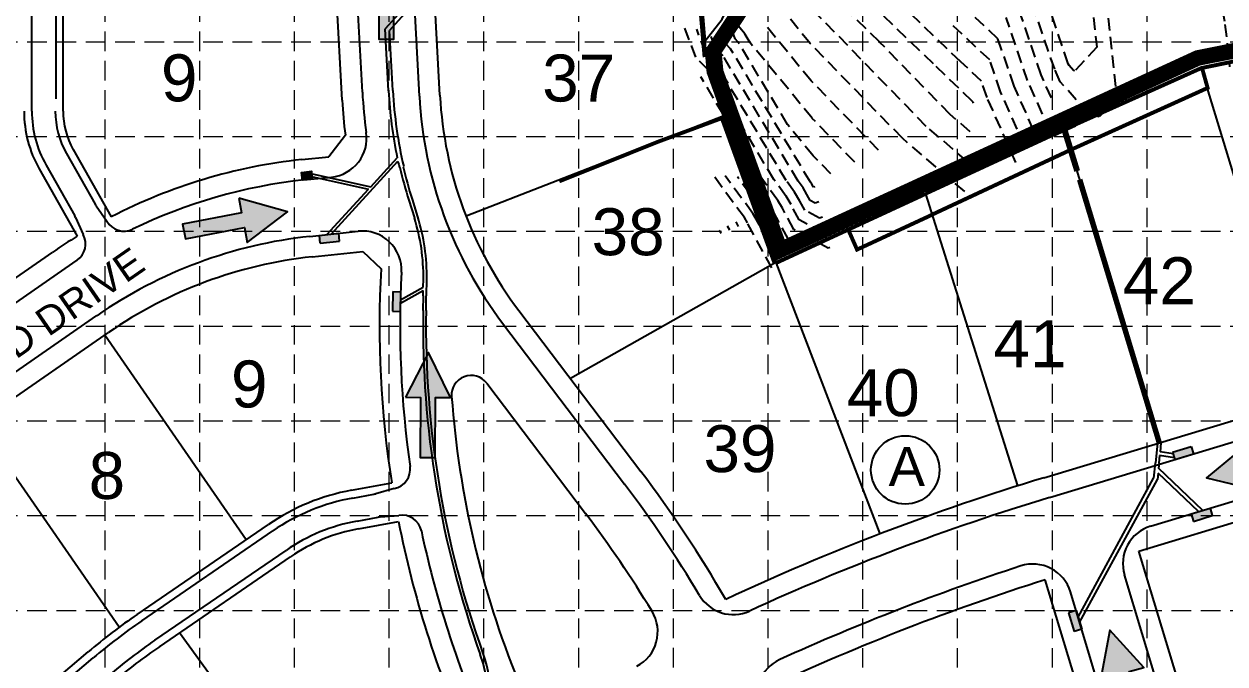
# Model space of a CAD drawing. Header units: feet. Extents: x 4586 to 6528, y 2127 to 5231.
# Drawn here: x 5370 to 5984, y 3603 to 3930 of the extents above; entities that cross this region are included whole.
import ezdxf
from ezdxf.enums import TextEntityAlignment as Align

# ---------------------------------------------------------------- set-up
doc = ezdxf.new("R2010")
doc.units = ezdxf.units.FT
doc.header["$LTSCALE"] = 80
doc.header["$MEASUREMENT"] = 0
for name, pattern in [('HIDDEN', [0.375, 0.25, -0.125]), ('PHANTOM2', [1.25, 0.625, -0.125, 0.125, -0.125, 0.125, -0.125]), ('TIGHT', [0.12, 0.08, -0.04])]:
    doc.linetypes.add(name, pattern=pattern)
doc.layers.get('0').update_dxf_attribs({"linetype": 'CONTINUOUS'})
for name, color, linetype in [('BLOCK', 8, 'CONTINUOUS'), ('CONT-MJR', 9, 'TIGHT'), ('CONT-MNR', 8, 'TIGHT'), ('FLOW ARROWS', 250, 'CONTINUOUS'), ('GRID', 254, 'HIDDEN'), ('LIMITS OF DISTURBANCE', 1, 'HIDDEN'), ('LOTNUMS', 8, 'CONTINUOUS'), ('LOTS', 8, 'CONTINUOUS'), ('P-PAV', 8, 'CONTINUOUS'), ('P-RW', 161, 'TIGHT'), ('PROPERTY', 7, 'PHANTOM2'), ('ROW', 60, 'CONTINUOUS'), ('STORM', 5, 'CONTINUOUS'), ('STREETS', 9, 'CONTINUOUS')]:
    doc.layers.add(name, color=color, linetype=linetype)
doc.layers.get('0').freeze()
doc.styles.get("Standard").update_dxf_attribs({"font": 'ARIAL.TTF', "height": 6.4})

# ---------------------------------------------------------------- blocks, each defined once
blk = doc.blocks.new('arrow')
blk.add_lwpolyline([(-67.01, -25.36), (-59.33, -25.42), (-59.57, -56.14), (-51.89, -56.2), (-51.65, -25.48), (-43.97, -25.54), (-55.3, -2.41), (-67.01, -25.36)], close=True)
at = {"color": 254}
for points in [[(-43.97, -25.54), (-67.01, -25.36), (-55.3, -2.41), (-67.01, -25.36)], [(-59.57, -56.14), (-51.89, -56.2), (-59.33, -25.42), (-51.65, -25.48)]]:
    blk.add_solid(points, dxfattribs=at)

msp = doc.modelspace()

# ---------------------------------------------------------------- hatches: boundary and pattern name
at = {"layer": 'STORM'}
for points in [[(5516.79, 3855.2), (5511.82, 3854.63), (5512.27, 3850.66), (5517.24, 3851.22)], [(5530.81, 3823.51), (5520.87, 3822.44), (5521.29, 3818.47), (5531.24, 3819.53)], [(5562.41, 3793.62), (5558.42, 3793.71), (5558.21, 3783.71), (5562.2, 3783.63)], [(5966.61, 3714.65), (5957.04, 3711.76), (5958.2, 3707.93), (5967.77, 3710.83)], [(5976.18, 3683.07), (5966.6, 3680.17), (5967.76, 3676.34), (5977.33, 3679.24)], [(5907.67, 3630.73), (5903.84, 3629.57), (5906.74, 3620), (5910.57, 3621.16)]]:
    msp.add_hatch(color=256, dxfattribs=at).paths.add_polyline_path(points)

# ---------------------------------------------------------------- linework, layer by layer
at = {"layer": 'BLOCK', "color": 7}
msp.add_circle((5820.36, 3702.61), 17.5, dxfattribs=at)
at = {"layer": 'CONT-MJR', "color": 35, "extrusion": (0.763978, 0.645242, 0), "elevation": 6916.89}
msp.add_lwpolyline([(-703.63, 495), (-650.23, 495)], dxfattribs=at)
at = {"layer": 'CONT-MJR', "color": 35, "extrusion": (0.692097, 0.721804, 0), "elevation": 6860.52}
msp.add_lwpolyline([(-1505.42, 490), (-1437.01, 490)], dxfattribs=at)
at = {"layer": 'CONT-MJR', "color": 35}
for points, elevation in [([(5889.85, 3904.46), (5876.2, 3944.58)], 485), ([(5738.49, 3925.19), (5738.37, 3925.51)], 495), ([(5738.63, 3925.05), (5738.49, 3925.19)], 495), ([(5772.81, 3882.28), (5741.14, 3920.86)], 495), ([(5753.21, 3851.04), (5719.69, 3907)], 500), ([(5895.06, 3892.73), (5889.85, 3904.46)], 485), ([(5855.13, 3890.51), (5854.63, 3890.98)], 490), ([(5779.99, 3824.02), (5778.7, 3823.59)], 500)]:
    msp.add_lwpolyline(points, dxfattribs=dict(at, elevation=elevation))
at = {"layer": 'CONT-MJR', "color": 35, "extrusion": (0.93469, 0.355464, 0), "elevation": 6731.27}
msp.add_lwpolyline([(1627.02, 500), (1642.9, 500)], dxfattribs=at)
at = {"layer": 'CONT-MJR', "color": 35, "extrusion": (0.857876, 0.513856, 0), "elevation": 6939.94}
msp.add_lwpolyline([(413.5, 495), (418.38, 495)], dxfattribs=at)
at = {"layer": 'CONT-MJR', "color": 35, "extrusion": (0.712105, 0.702073, 0), "elevation": 6816.02}
msp.add_lwpolyline([(-1233.45, 500), (-1224.35, 500)], dxfattribs=at)
at = {"layer": 'CONT-MJR', "color": 35, "extrusion": (-0.69265, -0.721274, 0), "elevation": -6861.67}
msp.add_lwpolyline([(1527.7, 490), (1500.16, 490)], dxfattribs=at)
at = {"layer": 'CONT-MJR', "color": 35, "extrusion": (0.946702, 0.322112, 0), "elevation": 6796.24}
msp.add_lwpolyline([(1796.72, 490), (1797.14, 490)], dxfattribs=at)
at = {"layer": 'CONT-MJR', "color": 35, "extrusion": (0.716931, 0.697144, 0), "elevation": 6845.21}
msp.add_lwpolyline([(-1272.31, 495), (-1241.16, 495)], dxfattribs=at)
at = {"layer": 'CONT-MJR', "color": 35, "extrusion": (0.804933, 0.593366, 0)}
for points, elevation in [([(-320.7, 505), (-293.69, 505)], 6892.32), ([(-324.65, 500), (-313.93, 500)], 6916.02)]:
    msp.add_lwpolyline(points, dxfattribs=dict(at, elevation=elevation))
at = {"layer": 'CONT-MJR', "color": 35, "extrusion": (0.865005, 0.501763, 0)}
for points, elevation in [([(428.85, 500), (433.77, 500)], 6910.04), ([(432.06, 505), (435.1, 505)], 6886.05)]:
    msp.add_lwpolyline(points, dxfattribs=dict(at, elevation=elevation))
at = {"layer": 'CONT-MJR', "color": 35, "extrusion": (0.879686, 0.475555, 0)}
for points, elevation in [([(627.47, 500), (636.21, 500)], 6894.04), ([(612.48, 505), (638.69, 505)], 6869.96)]:
    msp.add_lwpolyline(points, dxfattribs=dict(at, elevation=elevation))
at = {"layer": 'CONT-MJR', "color": 35, "extrusion": (-0.481783, -0.876291, 0), "elevation": -6134.66}
msp.add_lwpolyline([(3221.68, 500), (3207.4, 500)], dxfattribs=at)
at = {"layer": 'CONT-MNR', "color": 35}
for points, elevation in [([(5903.68, 3910.19), (5884.63, 3966.2)], 483), ([(5896.77, 3907.32), (5880.41, 3955.39)], 484), ([(5771.81, 3920.53), (5758.2, 3937.11)], 493), ([(5863.56, 3912.14), (5842.81, 3931.39)], 488), ([(5882.93, 3901.59), (5871.99, 3933.76)], 486), ([(5983.82, 3930.26), (5986.21, 3908.53)], 492), ([(5728.41, 3920.5), (5726.08, 3926.63)], 497), ([(5733.45, 3922.85), (5732.22, 3926.07)], 496), ([(5731.05, 3917.83), (5728.41, 3920.5)], 497), ([(5771.86, 3849.7), (5731.05, 3917.83)], 497), ([(5760.16, 3879.17), (5734.84, 3921.44)], 496), ([(5818.93, 3872.08), (5771.81, 3920.53)], 493), ([(5859.35, 3901.32), (5848.72, 3911.19)], 489), ([(5869.1, 3895.85), (5863.56, 3912.14)], 488), ([(5759.43, 3850.59), (5723.47, 3910.61)], 499), ([(5904.11, 3909.23), (5903.68, 3910.19)], 483), ([(5907.14, 3906.48), (5906.34, 3906.7)], 483), ([(5806.73, 3866.01), (5772.31, 3901.4)], 494), ([(5862.18, 3892.98), (5859.35, 3901.32)], 489), ([(5876.96, 3859.73), (5862.18, 3892.98)], 489), ([(5919.45, 3882.98), (5914.16, 3884.44)], 484), ([(5852.19, 3860.17), (5831.13, 3878.14)], 492), ([(5782.33, 3853.88), (5773.31, 3863.15)], 496), ([(5751, 3838.06), (5740.77, 3851.93)], 502), ([(5763.85, 3844.59), (5759.43, 3850.59)], 499), ([(5766.51, 3840.01), (5763.85, 3844.59)], 499), ([(5773.5, 3847.08), (5772.42, 3848.94)], 497), ([(5769, 3835.4), (5766.51, 3840.01)], 499), ([(5774.31, 3838.95), (5771.81, 3840.33)], 498), ([(5776.14, 3839.55), (5774.31, 3838.95)], 498), ([(5748.62, 3832.6), (5746.72, 3835.88)], 503), ([(5763.38, 3825.55), (5757.56, 3836.31)], 501), ([(5776.51, 3831.27), (5769, 3835.4)], 499), ([(5778.07, 3831.78), (5776.51, 3831.27)], 499), ([(5726.26, 3823.34), (5725.3, 3825)], 508), ([(5754.95, 3810.76), (5744.15, 3830.75)], 504)]:
    msp.add_lwpolyline(points, dxfattribs=dict(at, elevation=elevation))
at = {"layer": 'CONT-MNR', "color": 35, "extrusion": (-0.69265, -0.721274, 0), "elevation": -6872.15}
msp.add_lwpolyline([(1509.44, 489), (1441.08, 489)], dxfattribs=at)
at = {"layer": 'CONT-MNR', "color": 35, "extrusion": (-0.692097, -0.721804, 0), "elevation": -6849.6}
msp.add_lwpolyline([(1477.81, 491), (1436.03, 491)], dxfattribs=at)
at = {"layer": 'CONT-MNR', "color": 35, "extrusion": (-0.680252, -0.732978, 0), "elevation": -6867}
msp.add_lwpolyline([(1632.36, 487), (1590.24, 487)], dxfattribs=at)
at = {"layer": 'CONT-MNR', "color": 35, "extrusion": (0.716931, 0.697144, 0)}
for points, elevation in [([(-1284.78, 492), (-1198.98, 492)], 6884.14), ([(-1288.94, 491), (-1237.23, 491)], 6897.12)]:
    msp.add_lwpolyline(points, dxfattribs=dict(at, elevation=elevation))
at = {"layer": 'CONT-MNR', "color": 35, "extrusion": (0.986025, 0.166596, 0), "elevation": 6554.97}
msp.add_lwpolyline([(2886.62, 492), (2878.46, 492)], dxfattribs=at)
at = {"layer": 'CONT-MNR', "color": 35, "extrusion": (0.772912, 0.634513, 0)}
for points, elevation in [([(-647.17, 494), (-608.95, 494)], 6936.98), ([(-677.37, 496), (-656.64, 496)], 6913.48)]:
    msp.add_lwpolyline(points, dxfattribs=dict(at, elevation=elevation))
at = {"layer": 'CONT-MNR', "color": 35, "extrusion": (0.994044, 0.108983, 0)}
for points, elevation in [([(3265.63, 483), (3250.32, 483)], 6310.09), ([(3264.41, 484), (3223.61, 484)], 6317.47)]:
    msp.add_lwpolyline(points, dxfattribs=dict(at, elevation=elevation))
at = {"layer": 'CONT-MNR', "color": 35, "extrusion": (0.93469, 0.355464, 0)}
for points, elevation in [([(1627.42, 499), (1640.19, 499)], 6736.81), ([(1627.81, 498), (1637.48, 498)], 6742.35)]:
    msp.add_lwpolyline(points, dxfattribs=dict(at, elevation=elevation))
at = {"layer": 'CONT-MNR', "color": 35, "extrusion": (0.712105, 0.702073, 0)}
for points, elevation in [([(-1233.62, 498), (-1228.09, 498)], 6826.48), ([(-1233.8, 496), (-1231.83, 496)], 6836.94), ([(-1233.53, 499), (-1226.22, 499)], 6821.25)]:
    msp.add_lwpolyline(points, dxfattribs=dict(at, elevation=elevation))
at = {"layer": 'CONT-MNR', "color": 35, "extrusion": (0.946702, 0.322112, 0), "elevation": 6818.66}
msp.add_lwpolyline([(1798.19, 487), (1823.78, 487)], dxfattribs=at)
at = {"layer": 'CONT-MNR', "color": 35, "extrusion": (0.738192, -0.67459, 0)}
for points, elevation in [([(6885.13, 483), (6868.64, 483)], 1725.33), ([(6873.04, 484), (6859.59, 484)], 1750.27)]:
    msp.add_lwpolyline(points, dxfattribs=dict(at, elevation=elevation))
at = {"layer": 'CONT-MNR', "color": 35, "extrusion": (0.857876, 0.513856, 0)}
for points, elevation in [([(340.24, 498), (414.93, 498)], 6924.63), ([(350.97, 501), (411.48, 501)], 6909.32)]:
    msp.add_lwpolyline(points, dxfattribs=dict(at, elevation=elevation))
at = {"layer": 'CONT-MNR', "color": 35, "extrusion": (0.913827, 0.406103, 0)}
for points, elevation in [([(1168.98, 484), (1175.93, 484)], 6975.4), ([(1151.88, 487), (1176.49, 487)], 6952.95), ([(1157.58, 486), (1176.3, 486)], 6960.43), ([(1146.18, 488), (1176.68, 488)], 6945.46)]:
    msp.add_lwpolyline(points, dxfattribs=dict(at, elevation=elevation))
at = {"layer": 'CONT-MNR', "color": 35, "extrusion": (0.750206, 0.661204, 0)}
for points, elevation in [([(-974.46, 483), (-971.1, 483)], 7014.1), ([(-996.33, 484), (-974.29, 484)], 7005.25)]:
    msp.add_lwpolyline(points, dxfattribs=dict(at, elevation=elevation))
at = {"layer": 'CONT-MNR', "color": 35, "extrusion": (-0.649129, -0.760678, 0)}
for points, elevation in [([(1937.03, 491), (1923.54, 491)], -6747.71), ([(1954.75, 493), (1912.86, 493)], -6722.64)]:
    msp.add_lwpolyline(points, dxfattribs=dict(at, elevation=elevation))
at = {"layer": 'CONT-MNR', "color": 35, "extrusion": (0.804933, 0.593366, 0)}
for points, elevation in [([(-321.49, 504), (-297.74, 504)], 6897.06), ([(-322.28, 503), (-301.79, 503)], 6901.8), ([(-323.86, 501), (-309.88, 501)], 6911.28), ([(-326.23, 498), (-322.03, 498)], 6925.5), ([(-327.02, 497), (-326.08, 497)], 6930.24)]:
    msp.add_lwpolyline(points, dxfattribs=dict(at, elevation=elevation))
at = {"layer": 'CONT-MNR', "color": 35, "extrusion": (0.865005, 0.501763, 0)}
for points, elevation in [([(427.57, 498), (433.23, 498)], 6919.63), ([(430.13, 502), (434.3, 502)], 6900.44), ([(429.49, 501), (434.03, 501)], 6905.24), ([(431.41, 504), (434.83, 504)], 6890.85), ([(433.34, 507), (435.63, 507)], 6876.45), ([(432.7, 506), (435.37, 506)], 6881.25)]:
    msp.add_lwpolyline(points, dxfattribs=dict(at, elevation=elevation))
at = {"layer": 'CONT-MNR', "color": 35, "extrusion": (0.311525, -0.950238, 0)}
for points, elevation in [([(6685.42, 497), (6684.66, 497)], -1857.06), ([(6683.05, 501), (6681.98, 501)], -1825.14)]:
    msp.add_lwpolyline(points, dxfattribs=dict(at, elevation=elevation))
at = {"layer": 'CONT-MNR', "color": 35, "extrusion": (0.879686, 0.475555, 0)}
for points, elevation in [([(633.47, 498), (635.22, 498)], 6903.67), ([(618.48, 503), (637.7, 503)], 6879.59), ([(621.48, 502), (637.2, 502)], 6884.41)]:
    msp.add_lwpolyline(points, dxfattribs=dict(at, elevation=elevation))
at = {"layer": 'CONT-MNR', "color": 35, "extrusion": (-0.481783, -0.876291, 0), "elevation": -6128.99}
msp.add_lwpolyline([(3227.3, 501), (3207.31, 501)], dxfattribs=at)
at = {"layer": 'GRID', "color": 252, "linetype": 'HIDDEN', "lineweight": 0, "ltscale": 0.5}
for p, q in [((5411.32, 2371.67), (5411.32, 5180.48)), ((5459.75, 2371.67), (5459.75, 5180.48)), ((5508.17, 2371.66), (5508.17, 5180.48)), ((5556.6, 2371.65), (5556.6, 5180.48)), ((5605.02, 2371.64), (5605.02, 5180.48)), ((5653.45, 2371.64), (5653.45, 5180.48)), ((5701.87, 2371.63), (5701.87, 5180.48)), ((5750.3, 2371.62), (5750.3, 5180.48)), ((5798.73, 2371.61), (5798.73, 5180.48)), ((5847.15, 2371.61), (5847.15, 5180.48)), ((5895.58, 2371.6), (5895.58, 5180.48)), ((5944, 2371.59), (5944, 5180.48)), ((4636.51, 3921.41), (6476.69, 3921.41)), ((4636.51, 3872.98), (6476.69, 3872.98)), ((4636.51, 3824.56), (6476.69, 3824.56)), ((4636.51, 3776.13), (6476.69, 3776.13)), ((4636.51, 3727.71), (6476.69, 3727.71)), ((4636.51, 3679.28), (6476.69, 3679.28)), ((4636.51, 3630.86), (6476.69, 3630.86))]:
    msp.add_line(p, q, dxfattribs=at)
at = {"layer": 'LIMITS OF DISTURBANCE', "ltscale": 2, "const_width": 8}
msp.add_lwpolyline([(5668.65, 4679.17), (5719.43, 3964.41), (5736.2, 3964.99), (5746.31, 3952.79), (5722.48, 3916.77), (5723.43, 3906.1), (5756.47, 3814.97), (5969.96, 3913.13), (6049.22, 3928.83), (6125.11, 3943.52), (6213.57, 3855.12), (6249.44, 3789.1), (6322.34, 3585.42), (6301.85, 3561.85, -0.173728), (5389.73, 3050.28)], format="xyb", dxfattribs=at)
at = {"layer": 'LOTS', "color": 7}
for p, q in [((5971.55, 3908.14), (6022.92, 3738.49)), ((5727.23, 3883.46), (5595.84, 3832.27)), ((5901.79, 3876.28), (5950.18, 3716.47)), ((5830.67, 3843.72), (5877.74, 3694.45)), ((5754.18, 3808.69), (5649.2, 3749.27)), ((5754.18, 3808.69), (5807.42, 3669.9)), ((5483.48, 3666.95), (5411.17, 3771.49)), ((5418.57, 3622.2), (5346.33, 3726.63)), ((5524.64, 3516.14), (5449.42, 3619.35))]:
    msp.add_line(p, q, dxfattribs=at)
at = {"layer": 'P-PAV', "color": 7}
for p, q in [((5572, 3893.61), (5537.76, 4532.61)), ((5386.31, 3892.27), (5385.96, 4226.79)), ((5373.9, 3885.9), (5373.55, 4220.41)), ((5542.85, 3895.62), (5525.36, 4222.12)), ((5391.6, 3864.3), (5406.25, 3838.39)), ((5381.15, 3858.39), (5395.8, 3832.49)), ((5512.97, 3850.77), (5527.18, 3852.28)), ((5406.78, 3837.56), (5412.31, 3829.69)), ((5396.25, 3831.6), (5400.07, 3822.9)), ((5516.05, 3821.93), (5540.75, 3824.57)), ((5306.96, 3747.43), (5397.06, 3809.75)), ((5239.78, 3665.69), (5407.1, 3781.44)), ((5614.48, 3777.67), (5676.88, 3695.4)), ((5894.2, 3688.55), (6152.63, 3766.8)), ((5606.42, 3746.93), (5656.96, 3680.29)), ((5945.8, 3673.87), (6113.05, 3724.51)), ((5537.96, 3688.26), (5548.79, 3690.23)), ((5559.13, 3693.14), (5549.74, 3690.46)), ((5540.12, 3676.45), (5550.94, 3678.43)), ((5551.92, 3678.56), (5561.44, 3679.33)), ((5430.05, 3625.47), (5497.06, 3671.41)), ((5436.84, 3615.58), (5503.85, 3661.51)), ((5954.94, 3574.69), (5932.46, 3648.94)), ((5927.18, 3566.28), (5904.77, 3640.3)), ((5310.97, 3526.69), (5405.29, 3606.58))]:
    msp.add_line(p, q, dxfattribs=at)
for centre, radius, start, end in [((5782.01, 3908.43), 239.5, 183.06704, 188.03273), ((5782.2, 3904.87), 210.5, 183.06704, 217.17795), ((5429.9, 3885.95), 56, 180.06036, 209.48691), ((5429.9, 3885.95), 44, 180.06036, 209.48691), ((5525.06, 3872.17), 20, 276.09983, 8.03273), ((5541.08, 3587.76), 264.5, 96.09983, 115.93627), ((5414.95, 3843.31), 10, 209.48691, 215.16242), ((5387.09, 3827.57), 10, 23.74774, 29.48691), ((5421.02, 3834.62), 10, 209.48691, 295.93627), ((5391.37, 3817.98), 10, 304.67364, 29.48691), ((5541.08, 3587.76), 235.5, 96.09983, 124.67364), ((5542.88, 3804.68), 20, 356.93656, 96.09983), ((6071.62, 3776.39), 509.5, 176.93656, 188.12373), ((5598.45, 3740.88), 10, 37.17795, 184.29081), ((6071.62, 3776.39), 484.5, 184.29081, 202.02654), ((5557.34, 3702.97), 10, 280.3452, 8.12373), ((5547, 3700.07), 10, 280.3452, 285.94158), ((5187.27, 3324.06), 614.5, 30.77328, 37.17795), ((5557, 3583.98), 106, 100.3452, 124.43049), ((6246.15, 2526.16), 1214.5, 106.84565, 114.59094), ((5552.73, 3668.59), 10, 94.63461, 100.3452), ((5563.24, 3669.49), 10, 11.87434, 100.3452), ((5187.27, 3324.06), 589.5, 31.30748, 37.17795), ((5557, 3583.98), 94, 100.3452, 124.43049), ((6071.62, 3776.39), 509.5, 191.87434, 203.12014), ((5951.6, 3654.73), 20, 106.84565, 196.84565), ((6246.15, 2526.16), 1185.5, 108.01879, 114.40955), ((5885.63, 3634.5), 20, 16.84565, 108.01879), ((5732.43, 3648.7), 20, 210.77328, 294.59094), ((5673.84, 3619.99), 20, 297.61927, 31.30748), ((5603.07, 3373.08), 306, 124.43049, 130.26468), ((5603.07, 3373.08), 294, 124.43049, 130.26468), ((5764.5, 3587.49), 20, 114.40955, 204.53002)]:
    msp.add_arc(centre, radius, start, end, dxfattribs=at)
at = {"layer": 'P-RW', "color": 41, "const_width": 2}
for points in [[(5717.81, 3913.56), (5714.96, 3946.17), (5621.58, 3941.01)], [(6046.07, 3923.19), (5971.68, 3907.94), (5901.37, 3876.41), (5830.86, 3843.82)], [(5972.31, 3907.23), (5974.95, 3897.81), (5904.52, 3865.97), (5834.11, 3833.07)], [(5753.67, 3807.95), (5726.63, 3882.37), (5694.28, 3870.41), (5643.52, 3850.09)], [(5830.69, 3843.65), (5754.46, 3808.42)], [(5791.37, 3825.13), (5795.74, 3815.2), (5834.01, 3832.96)]]:
    msp.add_lwpolyline(points, dxfattribs=at)
at = {"layer": 'PROPERTY', "linetype": 'Continuous'}
for p, q in [((5719.42, 3905.14), (5698.37, 4171.98)), ((6122.94, 3938.69), (5971.21, 3908.07)), ((5719.42, 3905.14), (5754.18, 3808.69)), ((5971.21, 3908.07), (5754.18, 3808.69))]:
    msp.add_line(p, q, dxfattribs=at)
at = {"layer": 'ROW', "color": 7}
for p, q in [((5582.49, 3894.17), (5548.25, 4533.17)), ((5389.9, 3885.91), (5389.54, 4230.43)), ((5532.56, 3891.5), (5514.93, 4220.57)), ((5534.16, 3873.64), (5525.66, 3862.68)), ((5395.08, 3866.27), (5414.51, 3831.91)), ((5511.86, 3861.21), (5525.66, 3862.68)), ((5377.67, 3856.42), (5397.1, 3822.06)), ((5301.28, 3756.27), (5384.63, 3813.93)), ((5517.17, 3811.49), (5543.14, 3814.27)), ((5543.14, 3814.27), (5552.43, 3805.35)), ((5622.85, 3784.01), (5685.25, 3701.74)), ((5891.15, 3698.6), (6184.44, 3787.4)), ((5245.75, 3657.06), (5413.07, 3772.8)), ((5939.75, 3661.07), (6123.65, 3716.75)), ((5537.24, 3692.19), (5557.88, 3695.96)), ((5427.79, 3628.77), (5494.8, 3674.71)), ((5540.83, 3672.52), (5561.35, 3676.26)), ((5964.99, 3577.73), (5939.75, 3661.07)), ((5439.1, 3612.28), (5506.11, 3658.21)), ((5917.13, 3563.24), (5891.92, 3646.5)), ((5308.39, 3529.74), (5402.71, 3609.63))]:
    msp.add_line(p, q, dxfattribs=at)
for centre, radius, start, end in [((5782.2, 3904.87), 200, 183.06704, 217.17795), ((5782.2, 3904.87), 250, 183.06704, 187.17679), ((5429.9, 3885.95), 60, 180.06036, 209.48691), ((5429.9, 3885.95), 40, 180.06036, 209.48691), ((5541.08, 3587.76), 275, 96.09983, 117.40297), ((5541.08, 3587.76), 275, 121.57086, 124.67364), ((5541.08, 3587.76), 225, 96.09983, 124.67364), ((6071.62, 3776.39), 520, 176.80706, 188.89756), ((5187.27, 3324.06), 625, 29.98941, 37.17795), ((6246.15, 2526.16), 1225, 106.84565, 114.99234), ((5557, 3583.98), 110, 100.3452, 124.43049), ((5557, 3583.98), 90, 100.3452, 124.43049), ((6071.62, 3776.39), 520, 191.10142, 204.01163), ((6246.15, 2526.16), 1175, 107.546, 114.87727), ((5603.07, 3373.08), 310, 124.43049, 130.26468), ((5603.07, 3373.08), 290, 124.43049, 130.26468)]:
    msp.add_arc(centre, radius, start, end, dxfattribs=at)
at = {"layer": 'STORM'}
for p, q in [((5569.31, 3944.52), (5554.51, 3928.05)), ((5570.36, 3942.32), (5556.81, 3927.24)), ((5556.21, 3896.33), (5554.51, 3928.05)), ((5558.46, 3896.46), (5556.81, 3927.24)), ((5907.44, 3878.32), (5896.56, 3873.34)), ((5901.02, 3875.38), (5907.16, 3855.11)), ((5902.86, 3876.22), (5909.07, 3855.68)), ((5907.27, 3878.79), (5907.42, 3878.31)), ((5896.42, 3873.82), (5896.56, 3873.34)), ((5547.11, 3847.32), (5560.67, 3862.14)), ((5526.97, 3823.1), (5561.06, 3860.34)), ((5561.78, 3857.12), (5562.03, 3857.18)), ((5563.73, 3857.58), (5563.97, 3857.63)), ((5516.85, 3852.48), (5545.94, 3846.04)), ((5517.17, 3853.94), (5547.11, 3847.32)), ((5908.62, 3850.71), (5949.3, 3716.36)), ((5910.3, 3851.21), (5951.08, 3716.53)), ((5524.71, 3822.86), (5545.94, 3846.04)), ((5566.63, 3840.4), (5569.46, 3831.42)), ((5568.29, 3840.92), (5571.13, 3831.95)), ((5520.87, 3822.44), (5530.81, 3823.51)), ((5521.29, 3818.47), (5520.87, 3822.44)), ((5521.29, 3818.47), (5531.24, 3819.53)), ((5531.24, 3819.53), (5530.81, 3823.51)), ((5562.29, 3787.76), (5573.96, 3794.26)), ((5562.33, 3789.49), (5573.99, 3795.99)), ((5573.92, 3791.63), (5573.96, 3794.26)), ((5573.99, 3795.99), (5574.05, 3800.04)), ((5575.67, 3791.6), (5575.8, 3800.02)), ((5558.42, 3793.71), (5558.21, 3783.71)), ((5558.42, 3793.71), (5562.41, 3793.62)), ((5562.41, 3793.62), (5562.2, 3783.63)), ((5573.92, 3791.63), (5574.05, 3791.63)), ((5573.93, 3784.02), (5574.05, 3791.63)), ((5575.43, 3784), (5575.55, 3791.61)), ((5575.55, 3791.61), (5575.67, 3791.6)), ((5558.21, 3783.71), (5562.2, 3783.63)), ((5949.3, 3716.36), (5948.26, 3706.2)), ((5951.08, 3716.53), (5950.61, 3711.94)), ((5957.04, 3711.76), (5966.61, 3714.65)), ((5966.61, 3714.65), (5967.77, 3710.83)), ((5950.41, 3709.95), (5950, 3706.02)), ((5957.94, 3708.78), (5950.41, 3709.95)), ((5957.3, 3710.9), (5950.61, 3711.94)), ((5957.04, 3711.76), (5958.2, 3707.93)), ((5958.2, 3707.93), (5967.77, 3710.83)), ((5948.14, 3706.21), (5947.34, 3698.38)), ((5948.26, 3706.2), (5948.14, 3706.21)), ((5950.13, 3706.01), (5949.87, 3703.44)), ((5972.49, 3681.95), (5949.87, 3703.44)), ((5950.13, 3706.01), (5950, 3706.02)), ((5908.71, 3627.29), (5947.34, 3698.38)), ((5909.52, 3624.6), (5949.29, 3697.78)), ((5949.61, 3700.93), (5949.29, 3697.78)), ((5970.29, 3681.29), (5949.61, 3700.93)), ((5966.6, 3680.17), (5976.18, 3683.07)), ((5966.6, 3680.17), (5967.76, 3676.34)), ((5967.76, 3676.34), (5977.33, 3679.24)), ((5976.18, 3683.07), (5977.33, 3679.24)), ((5907.67, 3630.73), (5903.84, 3629.57)), ((5903.84, 3629.57), (5906.74, 3620)), ((5907.67, 3630.73), (5910.57, 3621.16)), ((5910.57, 3621.16), (5906.74, 3620))]:
    msp.add_line(p, q, dxfattribs=at)
for points in [[(5718.1, 3921.87), (5726.77, 3932.97), (5737.07, 3953.78), (5731.15, 3959.26), (5725.48, 3957.12), (5714.87, 3961.4)], [(5517.24, 3851.22), (5512.27, 3850.66), (5511.82, 3854.63), (5516.79, 3855.2)]]:
    msp.add_lwpolyline(points, close=True, dxfattribs=at)
for centre, radius, start, end in [((5782.01, 3908.43), 226.12, 183.06704, 191.81266), ((5782.01, 3908.43), 223.87, 183.06704, 193.11516), ((5782.01, 3908.43), 226.12, 192.27942, 193.11516), ((5782.01, 3908.43), 225.87, 193.11516, 197.53085), ((5782.01, 3908.43), 224.12, 193.11516, 197.53085), ((5474.94, 3801.56), 99.12, 359.12122, 17.53085), ((5474.94, 3801.56), 100.88, 359.12122, 17.53085), ((6071.62, 3776.39), 497.75, 179.12122, 199.73717), ((6071.62, 3776.39), 496.25, 179.12122, 199.73717), ((5533.23, 3583.22), 75.75, 303.99747, 19.73717), ((5533.23, 3583.22), 74.25, 323.56447, 19.73717)]:
    msp.add_arc(centre, radius, start, end, dxfattribs=at)

# ---------------------------------------------------------------- block references
at = {"layer": 'FLOW ARROWS'}
for p in [(5610.84, 3978.85), (5631.9, 3765.11)]:
    msp.add_blockref('arrow', p, dxfattribs=at)
for p, rotation in [((5517.72, 3780.77), 281.3137308695888), ((5959.18, 3751.87), 103.3578027962198), ((5977.39, 3638.43), 16.18798519251071)]:
    msp.add_blockref('arrow', p, dxfattribs=dict(at, rotation=rotation))

# ---------------------------------------------------------------- texts
at = {"layer": 'BLOCK', "color": 7}
msp.add_text('A', height=20, dxfattribs=at).set_placement((5811.85, 3694.36))
at = {"layer": 'LOTNUMS', "color": 7}
for s, p in [('9', (5449.23, 3902.96)), ('37', (5653.44, 3902.87)), ('38', (5678.72, 3824.32)), ('42', (5950.28, 3799.29)), ('41', (5884.17, 3767.11)), ('9', (5485.05, 3746.52)), ('40', (5809.14, 3742.08)), ('39', (5735.89, 3713.47)), ('8', (5412.26, 3699.77))]:
    msp.add_text(s, height=24, dxfattribs=at).set_placement(p, align=Align.MIDDLE_CENTER)
at = {"layer": 'STREETS', "color": 7}
msp.add_text('RICHMOND DRIVE', height=14.4, rotation=34.67361, dxfattribs=at).set_placement((5286.77, 3704.25))

doc.saveas('drawing.dxf')
